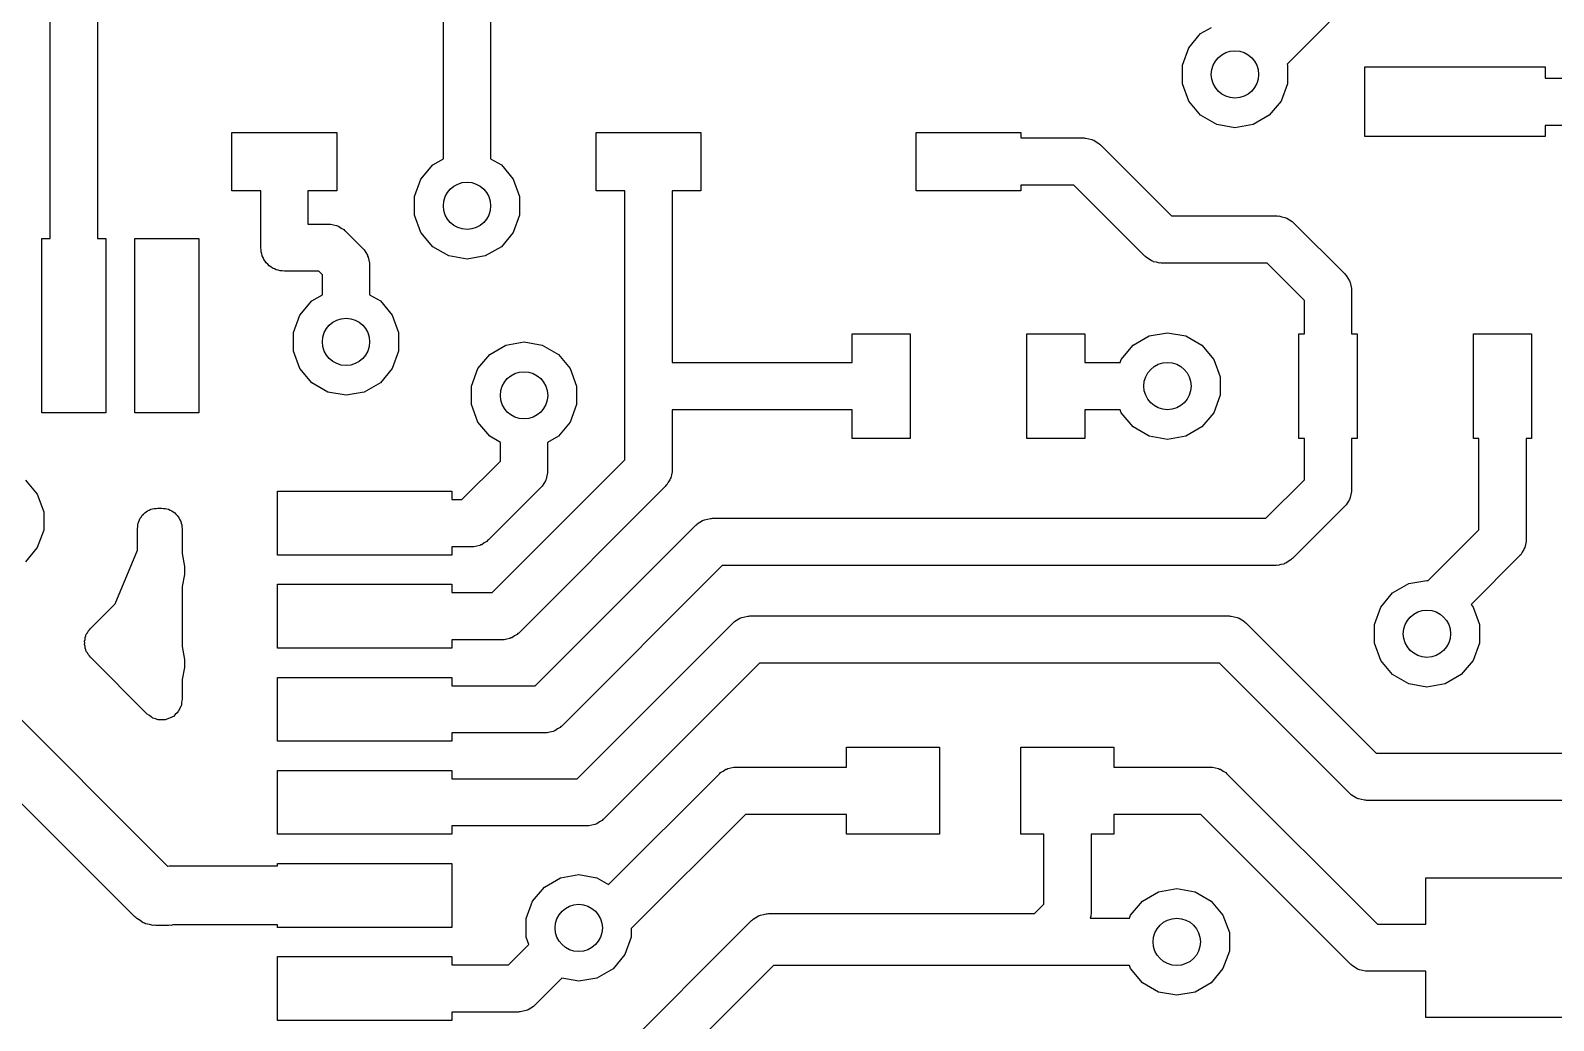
# Model space of a CAD drawing. Extents: x 91.5 to 189.2, y -113.2 to -60.7.
# Drawn here: x 140.89 to 153.98, y -90.6 to -82.08 of the extents above; entities that cross this region are included whole.
import ezdxf

# ---------------------------------------------------------------- set-up
doc = ezdxf.new("R2010")
doc.units = 0
doc.header["$MEASUREMENT"] = 0
doc.layers.add('BLACK', color=7, linetype='CONTINUOUS')

msp = doc.modelspace()

# ---------------------------------------------------------------- linework, layer by layer
at = {"layer": 'Black'}
for p, q in [((141.057, -83.87), (141.057, -80.47)), ((141.463, -80.5542), (141.463, -83.87)), ((152.355, -81.7042), (151.688, -82.3707)), ((144.437, -83.1854), (144.437, -81.9132)), ((144.843, -81.9132), (144.843, -83.1854)), ((150.945, -82.1084), (151.037, -82.0554)), ((150.843, -82.2305), (150.945, -82.1084)), ((150.788, -82.3803), (150.843, -82.2305)), ((150.788, -82.5397), (150.788, -82.3803)), ((151.688, -82.3707), (151.692, -82.3803)), ((151.692, -82.3803), (151.692, -82.5397)), ((152.355, -82.995), (152.355, -82.395)), ((152.355, -82.395), (153.905, -82.395)), ((153.905, -82.395), (153.905, -82.4918)), ((150.843, -82.6895), (150.788, -82.5397)), ((151.692, -82.5397), (151.637, -82.6895)), ((153.905, -82.4918), (154.135, -82.4918)), ((150.945, -82.8116), (150.843, -82.6895)), ((151.637, -82.6895), (151.535, -82.8116)), ((151.083, -82.8913), (150.945, -82.8116)), ((151.535, -82.8116), (151.397, -82.8913)), ((142.62, -83.46), (142.62, -82.96)), ((142.62, -82.96), (143.52, -82.96)), ((143.52, -82.96), (143.52, -83.46)), ((145.75, -83.46), (145.75, -82.96)), ((145.75, -82.96), (146.65, -82.96)), ((146.65, -82.96), (146.65, -83.46)), ((148.5, -83.46), (148.5, -82.96)), ((148.5, -82.96), (149.4, -82.96)), ((149.4, -82.96), (149.4, -83.0068)), ((151.24, -82.9189), (151.083, -82.8913)), ((151.397, -82.8913), (151.24, -82.9189)), ((154.051, -82.8982), (153.905, -82.8982)), ((153.905, -82.8982), (153.905, -82.995)), ((149.4, -83.0068), (149.94, -83.0068)), ((149.94, -83.0068), (149.949, -83.0084)), ((149.949, -83.0084), (149.958, -83.0076)), ((149.958, -83.0076), (149.983, -83.0144)), ((149.983, -83.0144), (150.009, -83.0191)), ((150.009, -83.0191), (150.017, -83.0235)), ((150.017, -83.0235), (150.026, -83.0258)), ((150.026, -83.0258), (150.048, -83.0411)), ((150.048, -83.0411), (150.071, -83.0543)), ((150.071, -83.0543), (150.076, -83.0612)), ((150.076, -83.0612), (150.084, -83.0663)), ((150.084, -83.0663), (150.694, -83.6768)), ((153.905, -82.995), (152.355, -82.995)), ((144.243, -83.3605), (144.345, -83.2384)), ((144.345, -83.2384), (144.437, -83.1854)), ((144.843, -83.1854), (144.935, -83.2384)), ((144.935, -83.2384), (145.037, -83.3605)), ((144.188, -83.5103), (144.243, -83.3605)), ((145.037, -83.3605), (145.092, -83.5103)), ((142.867, -83.46), (142.62, -83.46)), ((142.867, -83.95), (142.867, -83.46)), ((143.52, -83.46), (143.273, -83.46)), ((143.273, -83.46), (143.273, -83.7468)), ((144.188, -83.6697), (144.188, -83.5103)), ((145.092, -83.5103), (145.092, -83.6697)), ((145.997, -83.46), (145.75, -83.46)), ((145.997, -85.14), (145.997, -83.46)), ((146.65, -83.46), (146.403, -83.46)), ((146.403, -83.46), (146.403, -84.9368)), ((149.4, -83.46), (148.5, -83.46)), ((149.856, -83.4132), (149.4, -83.4132)), ((149.4, -83.4132), (149.4, -83.46)), ((150.466, -84.0237), (149.856, -83.4132)), ((143.273, -83.7468), (143.45, -83.7468)), ((143.45, -83.7468), (143.459, -83.7484)), ((143.459, -83.7484), (143.468, -83.7476)), ((143.468, -83.7476), (143.493, -83.7544)), ((143.493, -83.7544), (143.519, -83.7591)), ((143.519, -83.7591), (143.527, -83.7635)), ((143.527, -83.7635), (143.536, -83.7658)), ((143.536, -83.7658), (143.558, -83.7811)), ((144.243, -83.8195), (144.188, -83.6697)), ((145.092, -83.6697), (145.037, -83.8195)), ((150.694, -83.6768), (151.6, -83.6768)), ((151.6, -83.6768), (151.609, -83.6784)), ((151.609, -83.6784), (151.618, -83.6776)), ((151.618, -83.6776), (151.643, -83.6844)), ((151.643, -83.6844), (151.669, -83.6891)), ((151.669, -83.6891), (151.677, -83.6935)), ((151.677, -83.6935), (151.686, -83.6958)), ((151.686, -83.6958), (151.708, -83.7111)), ((151.708, -83.7111), (151.731, -83.7243)), ((151.731, -83.7243), (151.736, -83.7312)), ((151.736, -83.7312), (151.744, -83.7363)), ((151.744, -83.7363), (152.184, -84.1763)), ((140.985, -85.37), (140.985, -83.87)), ((140.985, -83.87), (141.057, -83.87)), ((141.463, -83.87), (141.535, -83.87)), ((141.535, -83.87), (141.535, -85.37)), ((141.785, -85.37), (141.785, -83.87)), ((141.785, -83.87), (142.335, -83.87)), ((142.335, -83.87), (142.335, -85.37)), ((143.558, -83.7811), (143.581, -83.7943)), ((143.581, -83.7943), (143.586, -83.8012)), ((143.586, -83.8012), (143.594, -83.8063)), ((143.594, -83.8063), (143.744, -83.9563)), ((144.345, -83.9416), (144.243, -83.8195)), ((145.037, -83.8195), (144.935, -83.9416)), ((142.87, -83.9675), (142.867, -83.95)), ((142.87, -83.9853), (142.87, -83.9675)), ((142.876, -84.002), (142.87, -83.9853)), ((142.879, -84.0195), (142.876, -84.002)), ((142.888, -84.0349), (142.879, -84.0195)), ((142.894, -84.0516), (142.888, -84.0349)), ((143.744, -83.9563), (143.749, -83.9636)), ((143.749, -83.9636), (143.756, -83.9694)), ((143.756, -83.9694), (143.769, -83.9924)), ((143.769, -83.9924), (143.784, -84.0141)), ((143.784, -84.0141), (143.786, -84.0228)), ((143.786, -84.0228), (143.791, -84.0305)), ((143.791, -84.0305), (143.796, -84.0567)), ((144.483, -84.0213), (144.345, -83.9416)), ((144.64, -84.0489), (144.483, -84.0213)), ((144.797, -84.0213), (144.64, -84.0489)), ((144.935, -83.9416), (144.797, -84.0213)), ((150.474, -84.0288), (150.466, -84.0237)), ((150.479, -84.0357), (150.474, -84.0288)), ((150.502, -84.0489), (150.479, -84.0357)), ((142.905, -84.0652), (142.894, -84.0516)), ((142.914, -84.0806), (142.905, -84.0652)), ((142.928, -84.092), (142.914, -84.0806)), ((142.939, -84.1057), (142.928, -84.092)), ((142.955, -84.1145), (142.939, -84.1057)), ((142.968, -84.126), (142.955, -84.1145)), ((142.985, -84.1321), (142.968, -84.126)), ((143.001, -84.1409), (142.985, -84.1321)), ((143.018, -84.144), (143.001, -84.1409)), ((143.035, -84.1501), (143.018, -84.144)), ((143.052, -84.1501), (143.035, -84.1501)), ((143.07, -84.1532), (143.052, -84.1501)), ((143.366, -84.1532), (143.07, -84.1532)), ((143.397, -84.1842), (143.366, -84.1532)), ((143.796, -84.0567), (143.802, -84.0823)), ((143.802, -84.0823), (143.802, -84.0912)), ((143.802, -84.0912), (143.803, -84.1)), ((143.803, -84.1), (143.803, -84.3554)), ((150.524, -84.0642), (150.502, -84.0489)), ((150.533, -84.0665), (150.524, -84.0642)), ((150.541, -84.0709), (150.533, -84.0665)), ((150.567, -84.0756), (150.541, -84.0709)), ((150.592, -84.0824), (150.567, -84.0756)), ((150.601, -84.0816), (150.592, -84.0824)), ((150.61, -84.0832), (150.601, -84.0816)), ((151.516, -84.0832), (150.61, -84.0832)), ((151.837, -84.4042), (151.516, -84.0832)), ((143.397, -84.3554), (143.397, -84.1842)), ((152.184, -84.1763), (152.189, -84.1836)), ((152.189, -84.1836), (152.196, -84.1894)), ((152.196, -84.1894), (152.209, -84.2124)), ((152.209, -84.2124), (152.224, -84.2341)), ((152.224, -84.2341), (152.226, -84.2428)), ((152.226, -84.2428), (152.231, -84.2505)), ((152.231, -84.2505), (152.236, -84.2767)), ((152.236, -84.2767), (152.242, -84.3023)), ((143.203, -84.5305), (143.305, -84.4084)), ((143.305, -84.4084), (143.397, -84.3554)), ((143.803, -84.3554), (143.895, -84.4084)), ((143.895, -84.4084), (143.997, -84.5305)), ((151.837, -84.69), (151.837, -84.4042)), ((152.242, -84.3023), (152.242, -84.3112)), ((152.242, -84.3112), (152.243, -84.32)), ((152.243, -84.32), (152.243, -84.69)), ((143.148, -84.6803), (143.203, -84.5305)), ((143.997, -84.5305), (144.052, -84.6803)), ((143.148, -84.8397), (143.148, -84.6803)), ((144.052, -84.6803), (144.052, -84.8397)), ((147.95, -84.9368), (147.95, -84.69)), ((147.95, -84.69), (148.45, -84.69)), ((148.45, -84.69), (148.45, -85.59)), ((149.45, -85.59), (149.45, -84.69)), ((149.45, -84.69), (149.95, -84.69)), ((149.95, -84.69), (149.95, -84.9368)), ((150.503, -84.7087), (150.66, -84.6811)), ((150.66, -84.6811), (150.817, -84.7087)), ((151.79, -85.59), (151.79, -84.69)), ((151.79, -84.69), (151.837, -84.69)), ((152.243, -84.69), (152.29, -84.69)), ((152.29, -84.69), (152.29, -85.59)), ((153.29, -85.59), (153.29, -84.69)), ((153.29, -84.69), (153.79, -84.69)), ((153.79, -84.69), (153.79, -85.59)), ((144.835, -84.8684), (144.973, -84.7887)), ((144.973, -84.7887), (145.13, -84.7611)), ((145.13, -84.7611), (145.287, -84.7887)), ((145.287, -84.7887), (145.425, -84.8684)), ((150.263, -84.9105), (150.365, -84.7884)), ((150.365, -84.7884), (150.503, -84.7087)), ((150.817, -84.7087), (150.955, -84.7884)), ((150.955, -84.7884), (151.057, -84.9105)), ((143.203, -84.9895), (143.148, -84.8397)), ((144.052, -84.8397), (143.997, -84.9895)), ((144.733, -84.9905), (144.835, -84.8684)), ((145.425, -84.8684), (145.527, -84.9905)), ((146.403, -84.9368), (147.95, -84.9368)), ((149.95, -84.9368), (150.253, -84.9368)), ((150.253, -84.9368), (150.263, -84.9105)), ((151.057, -84.9105), (151.112, -85.0603)), ((143.305, -85.1116), (143.203, -84.9895)), ((143.997, -84.9895), (143.895, -85.1116)), ((144.678, -85.1403), (144.733, -84.9905)), ((145.527, -84.9905), (145.582, -85.1403)), ((151.112, -85.0603), (151.112, -85.2197)), ((143.443, -85.1913), (143.305, -85.1116)), ((143.6, -85.2189), (143.443, -85.1913)), ((143.757, -85.1913), (143.6, -85.2189)), ((143.895, -85.1116), (143.757, -85.1913)), ((144.678, -85.2997), (144.678, -85.1403)), ((145.582, -85.1403), (145.582, -85.2997)), ((145.997, -85.7758), (145.997, -85.14)), ((144.733, -85.4495), (144.678, -85.2997)), ((145.582, -85.2997), (145.527, -85.4495)), ((147.95, -85.3432), (146.403, -85.3432)), ((146.403, -85.3432), (146.403, -85.86)), ((147.95, -85.59), (147.95, -85.3432)), ((150.253, -85.3432), (149.95, -85.3432)), ((149.95, -85.3432), (149.95, -85.59)), ((150.263, -85.3695), (150.253, -85.3432)), ((151.112, -85.2197), (151.057, -85.3695)), ((141.535, -85.37), (140.985, -85.37)), ((142.335, -85.37), (141.785, -85.37)), ((144.835, -85.5716), (144.733, -85.4495)), ((145.527, -85.4495), (145.425, -85.5716)), ((150.365, -85.4916), (150.263, -85.3695)), ((151.057, -85.3695), (150.955, -85.4916)), ((144.927, -85.6246), (144.835, -85.5716)), ((145.425, -85.5716), (145.333, -85.6246)), ((148.45, -85.59), (147.95, -85.59)), ((149.95, -85.59), (149.45, -85.59)), ((150.503, -85.5713), (150.365, -85.4916)), ((150.66, -85.5989), (150.503, -85.5713)), ((150.817, -85.5713), (150.66, -85.5989)), ((150.955, -85.4916), (150.817, -85.5713)), ((151.837, -85.59), (151.79, -85.59)), ((151.837, -85.9458), (151.837, -85.59)), ((152.29, -85.59), (152.243, -85.59)), ((152.243, -85.59), (152.243, -86.03)), ((153.337, -85.59), (153.29, -85.59)), ((153.337, -86.3758), (153.337, -85.59)), ((153.79, -85.59), (153.743, -85.59)), ((153.743, -85.59), (153.743, -86.46)), ((144.927, -85.7858), (144.927, -85.6246)), ((145.333, -85.6246), (145.333, -85.87)), ((144.596, -86.1168), (144.927, -85.7858)), ((144.856, -86.9168), (145.997, -85.7758)), ((145.333, -85.87), (145.332, -85.8788)), ((146.403, -85.86), (146.402, -85.8688)), ((146.402, -85.8688), (146.402, -85.8777)), ((140.845, -85.9484), (140.947, -86.0705)), ((145.286, -86.0006), (145.279, -86.0064)), ((145.299, -85.9776), (145.286, -86.0006)), ((145.314, -85.9559), (145.299, -85.9776)), ((145.316, -85.9472), (145.314, -85.9559)), ((145.321, -85.9395), (145.316, -85.9472)), ((145.326, -85.9133), (145.321, -85.9395)), ((145.332, -85.8877), (145.326, -85.9133)), ((145.332, -85.8788), (145.332, -85.8877)), ((146.349, -85.9964), (146.344, -86.0037)), ((146.356, -85.9906), (146.349, -85.9964)), ((146.369, -85.9676), (146.356, -85.9906)), ((146.384, -85.9459), (146.369, -85.9676)), ((146.386, -85.9372), (146.384, -85.9459)), ((146.391, -85.9295), (146.386, -85.9372)), ((146.396, -85.9033), (146.391, -85.9295)), ((146.402, -85.8777), (146.396, -85.9033)), ((151.506, -86.2768), (151.837, -85.9458)), ((140.947, -86.0705), (141.002, -86.2203)), ((143.01, -86.595), (143.01, -86.045)), ((143.01, -86.045), (144.51, -86.045)), ((144.51, -86.045), (144.51, -86.1168)), ((144.51, -86.1168), (144.596, -86.1168)), ((145.274, -86.0137), (144.824, -86.4637)), ((146.344, -86.0037), (145.084, -87.2637)), ((145.279, -86.0064), (145.274, -86.0137)), ((152.224, -86.1159), (152.209, -86.1376)), ((152.226, -86.1072), (152.224, -86.1159)), ((152.231, -86.0995), (152.226, -86.1072)), ((152.236, -86.0733), (152.231, -86.0995)), ((152.242, -86.0477), (152.236, -86.0733)), ((152.243, -86.03), (152.242, -86.0388)), ((152.242, -86.0388), (152.242, -86.0477)), ((141.002, -86.2203), (141.002, -86.3797)), ((141.841, -86.265), (141.848, -86.2517)), ((141.848, -86.2517), (141.86, -86.2419)), ((141.86, -86.2419), (141.87, -86.2302)), ((141.87, -86.2302), (141.883, -86.2225)), ((141.883, -86.2225), (141.895, -86.2125)), ((141.895, -86.2125), (141.909, -86.2073)), ((141.909, -86.2073), (141.923, -86.1997)), ((141.923, -86.1997), (141.938, -86.197)), ((141.938, -86.197), (141.952, -86.1918)), ((141.952, -86.1918), (141.968, -86.1918)), ((141.968, -86.1918), (141.983, -86.1891)), ((141.983, -86.1891), (142.015, -86.1891)), ((142.015, -86.1891), (142.031, -86.1918)), ((142.031, -86.1918), (142.046, -86.1918)), ((142.046, -86.1918), (142.06, -86.197)), ((142.06, -86.197), (142.075, -86.1997)), ((142.075, -86.1997), (142.089, -86.2074)), ((142.089, -86.2074), (142.103, -86.2126)), ((142.103, -86.2126), (142.115, -86.2225)), ((142.115, -86.2225), (142.128, -86.2302)), ((142.128, -86.2302), (142.138, -86.2419)), ((142.138, -86.2419), (142.15, -86.2518)), ((142.15, -86.2518), (142.158, -86.2651)), ((152.184, -86.1737), (151.734, -86.6237)), ((152.189, -86.1664), (152.184, -86.1737)), ((152.196, -86.1606), (152.189, -86.1664)), ((152.209, -86.1376), (152.196, -86.1606)), ((141.002, -86.3797), (140.947, -86.5295)), ((141.807, -86.3645), (141.81, -86.3494)), ((141.807, -86.5512), (141.807, -86.3645)), ((141.81, -86.3341), (141.815, -86.3196)), ((141.81, -86.3494), (141.81, -86.3341)), ((141.815, -86.3196), (141.818, -86.3044)), ((141.818, -86.3044), (141.825, -86.2912)), ((141.825, -86.2912), (141.831, -86.2769)), ((141.831, -86.2769), (141.841, -86.265)), ((142.158, -86.2651), (142.167, -86.2769)), ((142.167, -86.2769), (142.173, -86.2913)), ((142.173, -86.2913), (142.18, -86.3046)), ((142.18, -86.3046), (142.183, -86.3197)), ((142.183, -86.3197), (142.188, -86.3341)), ((142.188, -86.3341), (142.188, -86.3495)), ((142.188, -86.3495), (142.191, -86.3646)), ((142.191, -86.3646), (142.191, -86.5786)), ((145.226, -87.7168), (146.606, -86.3363)), ((146.606, -86.3363), (146.614, -86.3312)), ((146.614, -86.3312), (146.619, -86.3243)), ((146.619, -86.3243), (146.642, -86.3111)), ((146.642, -86.3111), (146.664, -86.2958)), ((146.664, -86.2958), (146.673, -86.2935)), ((146.673, -86.2935), (146.681, -86.2891)), ((146.681, -86.2891), (146.707, -86.2844)), ((146.707, -86.2844), (146.732, -86.2776)), ((146.732, -86.2776), (146.741, -86.2784)), ((146.741, -86.2784), (146.75, -86.2768)), ((146.75, -86.2768), (151.506, -86.2768)), ((152.9, -86.8128), (153.337, -86.3758)), ((144.68, -86.5232), (144.51, -86.5232)), ((144.51, -86.5232), (144.51, -86.595)), ((144.689, -86.5216), (144.68, -86.5232)), ((144.698, -86.5224), (144.689, -86.5216)), ((144.723, -86.5156), (144.698, -86.5224)), ((144.749, -86.5109), (144.723, -86.5156)), ((144.757, -86.5065), (144.749, -86.5109)), ((144.766, -86.5042), (144.757, -86.5065)), ((144.788, -86.4889), (144.766, -86.5042)), ((144.811, -86.4757), (144.788, -86.4889)), ((144.816, -86.4688), (144.811, -86.4757)), ((144.824, -86.4637), (144.816, -86.4688)), ((153.736, -86.5033), (153.731, -86.5295)), ((153.742, -86.4777), (153.736, -86.5033)), ((153.743, -86.46), (153.742, -86.4688)), ((153.742, -86.4688), (153.742, -86.4777)), ((140.947, -86.5295), (140.845, -86.6516)), ((141.615, -87.0131), (141.807, -86.5512)), ((142.191, -86.5786), (142.212, -86.6921)), ((144.51, -86.595), (143.01, -86.595)), ((151.698, -86.6489), (151.676, -86.6642)), ((151.721, -86.6357), (151.698, -86.6489)), ((151.726, -86.6288), (151.721, -86.6357)), ((151.734, -86.6237), (151.726, -86.6288)), ((153.684, -86.6037), (153.269, -87.0184)), ((153.689, -86.5964), (153.684, -86.6037)), ((153.696, -86.5906), (153.689, -86.5964)), ((153.709, -86.5676), (153.696, -86.5906)), ((153.724, -86.5459), (153.709, -86.5676)), ((153.726, -86.5372), (153.724, -86.5459)), ((153.731, -86.5295), (153.726, -86.5372)), ((142.212, -86.7594), (142.191, -86.8626)), ((142.212, -86.6921), (142.212, -86.6954)), ((142.212, -86.6954), (142.213, -86.6985)), ((142.213, -86.7531), (142.212, -86.7562)), ((142.212, -86.7562), (142.212, -86.7594)), ((142.213, -86.6985), (142.213, -86.7258)), ((142.213, -86.7258), (142.213, -86.7531)), ((146.834, -86.6832), (145.454, -88.0637)), ((151.59, -86.6832), (146.834, -86.6832)), ((151.599, -86.6816), (151.59, -86.6832)), ((151.608, -86.6824), (151.599, -86.6816)), ((151.633, -86.6756), (151.608, -86.6824)), ((151.659, -86.6709), (151.633, -86.6756)), ((151.667, -86.6665), (151.659, -86.6709)), ((151.676, -86.6642), (151.667, -86.6665)), ((142.191, -86.8626), (142.191, -87.3786)), ((143.01, -87.395), (143.01, -86.845)), ((143.01, -86.845), (144.51, -86.845)), ((144.51, -86.845), (144.51, -86.9168)), ((144.51, -86.9168), (144.856, -86.9168)), ((152.595, -86.9184), (152.733, -86.8387)), ((152.733, -86.8387), (152.89, -86.8111)), ((152.89, -86.8111), (152.9, -86.8128)), ((141.403, -87.2244), (141.615, -87.0131)), ((152.438, -87.1903), (152.493, -87.0405)), ((152.493, -87.0405), (152.595, -86.9184)), ((153.269, -87.0184), (153.287, -87.0405)), ((153.287, -87.0405), (153.342, -87.1903)), ((145.586, -88.5168), (146.926, -87.1763)), ((146.926, -87.1763), (146.934, -87.1712)), ((146.934, -87.1712), (146.939, -87.1643)), ((146.939, -87.1643), (146.962, -87.1511)), ((146.962, -87.1511), (146.984, -87.1358)), ((146.984, -87.1358), (146.993, -87.1335)), ((146.993, -87.1335), (147.001, -87.1291)), ((147.001, -87.1291), (147.027, -87.1244)), ((147.027, -87.1244), (147.052, -87.1176)), ((147.052, -87.1176), (147.061, -87.1184)), ((147.061, -87.1184), (147.07, -87.1168)), ((147.07, -87.1168), (151.19, -87.1168)), ((151.19, -87.1168), (151.199, -87.1184)), ((151.199, -87.1184), (151.208, -87.1176)), ((151.208, -87.1176), (151.233, -87.1244)), ((151.233, -87.1244), (151.259, -87.1291)), ((151.259, -87.1291), (151.267, -87.1335)), ((151.267, -87.1335), (151.276, -87.1358)), ((151.276, -87.1358), (151.298, -87.1511)), ((151.298, -87.1511), (151.321, -87.1643)), ((151.321, -87.1643), (151.326, -87.1712)), ((151.326, -87.1712), (151.334, -87.1763)), ((151.334, -87.1763), (152.454, -88.2968)), ((141.357, -87.3184), (141.358, -87.3032)), ((141.358, -87.3032), (141.364, -87.2892)), ((141.364, -87.2892), (141.368, -87.2743)), ((141.368, -87.2743), (141.377, -87.2618)), ((141.377, -87.2618), (141.384, -87.248)), ((141.384, -87.248), (141.395, -87.2371)), ((141.395, -87.2371), (141.403, -87.2244)), ((145.017, -87.3065), (145.009, -87.3109)), ((145.026, -87.3042), (145.017, -87.3065)), ((145.048, -87.2889), (145.026, -87.3042)), ((145.071, -87.2757), (145.048, -87.2889)), ((145.076, -87.2688), (145.071, -87.2757)), ((145.084, -87.2637), (145.076, -87.2688)), ((152.438, -87.3497), (152.438, -87.1903)), ((153.342, -87.1903), (153.342, -87.3497)), ((141.353, -87.3332), (141.357, -87.3184)), ((141.354, -87.3486), (141.353, -87.3332)), ((141.353, -87.3639), (141.354, -87.3486)), ((141.357, -87.3787), (141.353, -87.3639)), ((141.358, -87.3939), (141.357, -87.3787)), ((141.364, -87.4079), (141.358, -87.3939)), ((141.368, -87.4228), (141.364, -87.4079)), ((141.377, -87.4353), (141.368, -87.4228)), ((141.384, -87.4492), (141.377, -87.4353)), ((142.191, -87.3786), (142.212, -87.4921)), ((144.51, -87.395), (143.01, -87.395)), ((144.94, -87.3232), (144.51, -87.3232)), ((144.51, -87.3232), (144.51, -87.395)), ((144.949, -87.3216), (144.94, -87.3232)), ((144.958, -87.3224), (144.949, -87.3216)), ((144.983, -87.3156), (144.958, -87.3224)), ((145.009, -87.3109), (144.983, -87.3156)), ((152.493, -87.4995), (152.438, -87.3497)), ((153.342, -87.3497), (153.287, -87.4995)), ((141.394, -87.4601), (141.384, -87.4492)), ((141.403, -87.4727), (141.394, -87.4601)), ((141.891, -87.9607), (141.403, -87.4727)), ((142.212, -87.5594), (142.191, -87.6626)), ((142.212, -87.4921), (142.212, -87.4954)), ((142.212, -87.4954), (142.213, -87.4985)), ((142.213, -87.5531), (142.212, -87.5562)), ((142.212, -87.5562), (142.212, -87.5594)), ((142.213, -87.4985), (142.213, -87.5258)), ((142.213, -87.5258), (142.213, -87.5531)), ((147.154, -87.5232), (145.814, -88.8637)), ((151.106, -87.5232), (147.154, -87.5232)), ((152.226, -88.6437), (151.106, -87.5232)), ((152.595, -87.6216), (152.493, -87.4995)), ((153.287, -87.4995), (153.185, -87.6216)), ((142.191, -87.6626), (142.191, -87.8366)), ((143.01, -88.195), (143.01, -87.645)), ((143.01, -87.645), (144.51, -87.645)), ((144.51, -87.645), (144.51, -87.7168)), ((152.733, -87.7013), (152.595, -87.6216)), ((152.89, -87.7289), (152.733, -87.7013)), ((153.047, -87.7013), (152.89, -87.7289)), ((153.185, -87.6216), (153.047, -87.7013)), ((140.518, -87.7193), (142.067, -89.2678)), ((144.51, -87.7168), (145.226, -87.7168)), ((141.91, -87.9739), (141.891, -87.9607)), ((142.132, -87.9642), (142.116, -87.9804)), ((142.15, -87.9494), (142.132, -87.9642)), ((142.154, -87.9427), (142.15, -87.9494)), ((142.159, -87.9373), (142.154, -87.9427)), ((142.169, -87.9165), (142.159, -87.9373)), ((142.18, -87.8966), (142.169, -87.9165)), ((142.182, -87.889), (142.18, -87.8966)), ((142.185, -87.882), (142.182, -87.889)), ((142.187, -87.8592), (142.185, -87.882)), ((142.191, -87.8366), (142.187, -87.8592)), ((141.785, -89.7046), (140.155, -88.074)), ((141.928, -87.9886), (141.91, -87.9739)), ((141.935, -87.9912), (141.928, -87.9886)), ((141.941, -87.9957), (141.935, -87.9912)), ((141.963, -88.0016), (141.941, -87.9957)), ((141.985, -88.0094), (141.963, -88.0016)), ((141.993, -88.0094), (141.985, -88.0094)), ((142, -88.0114), (141.993, -88.0094)), ((142.023, -88.0094), (142, -88.0114)), ((142.046, -88.0094), (142.023, -88.0094)), ((142.053, -88.0068), (142.046, -88.0094)), ((142.061, -88.0061), (142.053, -88.0068)), ((142.082, -87.9964), (142.061, -88.0061)), ((142.103, -87.9886), (142.082, -87.9964)), ((142.109, -87.9836), (142.103, -87.9886)), ((142.116, -87.9804), (142.109, -87.9836)), ((145.418, -88.0889), (145.396, -88.1042)), ((145.441, -88.0757), (145.418, -88.0889)), ((145.446, -88.0688), (145.441, -88.0757)), ((145.454, -88.0637), (145.446, -88.0688)), ((144.51, -88.195), (143.01, -88.195)), ((145.31, -88.1232), (144.51, -88.1232)), ((144.51, -88.1232), (144.51, -88.195)), ((145.319, -88.1216), (145.31, -88.1232)), ((145.328, -88.1224), (145.319, -88.1216)), ((145.353, -88.1156), (145.328, -88.1224)), ((145.379, -88.1109), (145.353, -88.1156)), ((145.387, -88.1065), (145.379, -88.1109)), ((145.396, -88.1042), (145.387, -88.1065)), ((147.9, -88.4168), (147.9, -88.245)), ((147.9, -88.245), (148.7, -88.245)), ((148.7, -88.245), (148.7, -88.995)), ((149.4, -88.995), (149.4, -88.245)), ((149.4, -88.245), (150.2, -88.245)), ((150.2, -88.245), (150.2, -88.4168)), ((152.454, -88.2968), (155.35, -88.2968)), ((143.01, -88.995), (143.01, -88.445)), ((143.01, -88.445), (144.51, -88.445)), ((144.51, -88.445), (144.51, -88.5168)), ((145.856, -89.4262), (146.806, -88.4763)), ((146.806, -88.4763), (146.814, -88.4712)), ((146.814, -88.4712), (146.819, -88.4643)), ((146.819, -88.4643), (146.842, -88.4511)), ((146.842, -88.4511), (146.864, -88.4358)), ((146.864, -88.4358), (146.873, -88.4335)), ((146.873, -88.4335), (146.881, -88.4291)), ((146.881, -88.4291), (146.907, -88.4244)), ((146.907, -88.4244), (146.932, -88.4176)), ((146.932, -88.4176), (146.941, -88.4184)), ((146.941, -88.4184), (146.95, -88.4168)), ((146.95, -88.4168), (147.9, -88.4168)), ((150.2, -88.4168), (151.03, -88.4168)), ((151.03, -88.4168), (151.039, -88.4184)), ((151.039, -88.4184), (151.048, -88.4176)), ((151.048, -88.4176), (151.073, -88.4244)), ((151.073, -88.4244), (151.099, -88.4291)), ((151.099, -88.4291), (151.107, -88.4335)), ((151.107, -88.4335), (151.116, -88.4358)), ((151.116, -88.4358), (151.138, -88.4511)), ((151.138, -88.4511), (151.161, -88.4643)), ((151.161, -88.4643), (151.166, -88.4712)), ((151.166, -88.4712), (151.174, -88.4763)), ((151.174, -88.4763), (152.464, -89.7668)), ((144.51, -88.5168), (145.586, -88.5168)), ((152.234, -88.6488), (152.226, -88.6437)), ((152.239, -88.6557), (152.234, -88.6488)), ((152.262, -88.6689), (152.239, -88.6557)), ((152.284, -88.6842), (152.262, -88.6689)), ((152.293, -88.6865), (152.284, -88.6842)), ((152.301, -88.6909), (152.293, -88.6865)), ((152.327, -88.6956), (152.301, -88.6909)), ((152.352, -88.7024), (152.327, -88.6956)), ((152.361, -88.7016), (152.352, -88.7024)), ((152.37, -88.7032), (152.361, -88.7016)), ((155.266, -88.7032), (152.37, -88.7032)), ((145.801, -88.8757), (145.778, -88.8889)), ((145.806, -88.8688), (145.801, -88.8757)), ((145.814, -88.8637), (145.806, -88.8688)), ((147.034, -88.8232), (146.052, -89.8054)), ((147.9, -88.8232), (147.034, -88.8232)), ((147.9, -88.995), (147.9, -88.8232)), ((150.946, -88.8232), (150.2, -88.8232)), ((150.2, -88.8232), (150.2, -88.995)), ((152.236, -90.1137), (150.946, -88.8232)), ((144.51, -88.995), (143.01, -88.995)), ((145.67, -88.9232), (144.51, -88.9232)), ((144.51, -88.9232), (144.51, -88.995)), ((145.679, -88.9216), (145.67, -88.9232)), ((145.688, -88.9224), (145.679, -88.9216)), ((145.713, -88.9156), (145.688, -88.9224)), ((145.739, -88.9109), (145.713, -88.9156)), ((145.747, -88.9065), (145.739, -88.9109)), ((145.756, -88.9042), (145.747, -88.9065)), ((145.778, -88.8889), (145.756, -88.9042)), ((148.7, -88.995), (147.9, -88.995)), ((149.597, -88.995), (149.4, -88.995)), ((149.597, -89.5958), (149.597, -88.995)), ((150.2, -88.995), (150.003, -88.995)), ((150.003, -88.995), (150.003, -89.68)), ((142.067, -89.2678), (142.069, -89.2679)), ((142.069, -89.2679), (142.08, -89.266)), ((142.08, -89.266), (143.01, -89.266)), ((143.01, -89.266), (143.01, -89.245)), ((143.01, -89.245), (144.51, -89.245)), ((144.51, -89.245), (144.51, -89.795)), ((145.305, -89.4484), (145.443, -89.3687)), ((145.443, -89.3687), (145.6, -89.3411)), ((145.6, -89.3411), (145.757, -89.3687)), ((145.757, -89.3687), (145.856, -89.4262)), ((152.88, -89.7668), (152.88, -89.37)), ((152.88, -89.37), (154.08, -89.37)), ((145.203, -89.5705), (145.305, -89.4484)), ((150.445, -89.5684), (150.583, -89.4887)), ((150.583, -89.4887), (150.74, -89.4611)), ((150.74, -89.4611), (150.897, -89.4887)), ((150.897, -89.4887), (151.035, -89.5684)), ((145.148, -89.7203), (145.203, -89.5705)), ((149.516, -89.6768), (149.597, -89.5958)), ((150.343, -89.6905), (150.445, -89.5684)), ((151.035, -89.5684), (151.137, -89.6905)), ((141.795, -89.711), (141.785, -89.7046)), ((141.802, -89.7196), (141.795, -89.711)), ((141.83, -89.7362), (141.802, -89.7196)), ((141.858, -89.7552), (141.83, -89.7362)), ((141.868, -89.7581), (141.858, -89.7552)), ((141.878, -89.7637), (141.868, -89.7581)), ((141.911, -89.7694), (141.878, -89.7637)), ((141.943, -89.778), (141.911, -89.7694)), ((141.954, -89.7771), (141.943, -89.778)), ((141.965, -89.779), (141.954, -89.7771)), ((142.075, -89.779), (141.965, -89.779)), ((142.086, -89.7771), (142.075, -89.779)), ((142.097, -89.778), (142.086, -89.7771)), ((142.112, -89.774), (142.097, -89.778)), ((143.01, -89.774), (142.112, -89.774)), ((143.01, -89.795), (143.01, -89.774)), ((144.51, -89.795), (143.01, -89.795)), ((145.148, -89.8797), (145.148, -89.7203)), ((145.906, -90.9168), (147.046, -89.7763)), ((147.046, -89.7763), (147.086, -89.7363)), ((147.086, -89.7363), (147.094, -89.7312)), ((147.094, -89.7312), (147.099, -89.7243)), ((147.099, -89.7243), (147.122, -89.7111)), ((147.122, -89.7111), (147.144, -89.6958)), ((147.144, -89.6958), (147.153, -89.6935)), ((147.153, -89.6935), (147.161, -89.6891)), ((147.161, -89.6891), (147.187, -89.6844)), ((147.187, -89.6844), (147.212, -89.6776)), ((147.212, -89.6776), (147.221, -89.6784)), ((147.221, -89.6784), (147.23, -89.6768)), ((147.23, -89.6768), (149.516, -89.6768)), ((150.002, -89.6977), (149.997, -89.7168)), ((149.997, -89.7168), (150.333, -89.7168)), ((150.003, -89.68), (150.002, -89.6888)), ((150.002, -89.6888), (150.002, -89.6977)), ((150.333, -89.7168), (150.343, -89.6905)), ((151.137, -89.6905), (151.192, -89.8403)), ((152.464, -89.7668), (152.88, -89.7668)), ((145.171, -89.9419), (145.148, -89.8797)), ((146.052, -89.8797), (145.997, -90.0295)), ((146.052, -89.8054), (146.052, -89.8797)), ((151.192, -89.8403), (151.192, -89.9997)), ((143.01, -90.595), (143.01, -90.045)), ((143.01, -90.045), (144.51, -90.045)), ((144.51, -90.045), (144.51, -90.1168)), ((144.996, -90.1168), (145.171, -89.9419)), ((145.997, -90.0295), (145.895, -90.1516)), ((151.192, -89.9997), (151.137, -90.1495)), ((144.51, -90.1168), (144.996, -90.1168)), ((145.895, -90.1516), (145.757, -90.2313)), ((147.274, -90.1232), (146.134, -91.2637)), ((149.64, -90.1232), (147.274, -90.1232)), ((150.333, -90.1232), (149.64, -90.1232)), ((150.343, -90.1495), (150.333, -90.1232)), ((150.445, -90.2716), (150.343, -90.1495)), ((151.137, -90.1495), (151.035, -90.2716)), ((152.244, -90.1188), (152.236, -90.1137)), ((152.249, -90.1257), (152.244, -90.1188)), ((152.272, -90.1389), (152.249, -90.1257)), ((152.294, -90.1542), (152.272, -90.1389)), ((152.303, -90.1565), (152.294, -90.1542)), ((152.311, -90.1609), (152.303, -90.1565)), ((152.337, -90.1656), (152.311, -90.1609)), ((152.362, -90.1724), (152.337, -90.1656)), ((152.371, -90.1716), (152.362, -90.1724)), ((152.38, -90.1732), (152.371, -90.1716)), ((152.88, -90.1732), (152.38, -90.1732)), ((152.88, -90.57), (152.88, -90.1732)), ((145.454, -90.2332), (145.224, -90.4637)), ((145.6, -90.2589), (145.454, -90.2332)), ((145.757, -90.2313), (145.6, -90.2589)), ((150.583, -90.3513), (150.445, -90.2716)), ((151.035, -90.2716), (150.897, -90.3513)), ((150.74, -90.3789), (150.583, -90.3513)), ((150.897, -90.3513), (150.74, -90.3789)), ((145.08, -90.5232), (144.51, -90.5232)), ((144.51, -90.5232), (144.51, -90.595)), ((145.089, -90.5216), (145.08, -90.5232)), ((145.098, -90.5224), (145.089, -90.5216)), ((145.123, -90.5156), (145.098, -90.5224)), ((145.149, -90.5109), (145.123, -90.5156)), ((145.157, -90.5065), (145.149, -90.5109)), ((145.166, -90.5042), (145.157, -90.5065)), ((145.188, -90.4889), (145.166, -90.5042)), ((145.211, -90.4757), (145.188, -90.4889)), ((145.216, -90.4688), (145.211, -90.4757)), ((145.224, -90.4637), (145.216, -90.4688)), ((154.08, -90.57), (152.88, -90.57)), ((144.51, -90.595), (143.01, -90.595))]:
    msp.add_line(p, q, dxfattribs=at)
for centre in [(151.24, -82.46), (144.64, -83.59), (143.6, -84.76), (150.66, -85.14), (145.13, -85.22), (152.89, -87.27), (145.6, -89.8), (150.74, -89.92)]:
    msp.add_circle(centre, 0.2032, dxfattribs=at)

doc.saveas('drawing.dxf')
